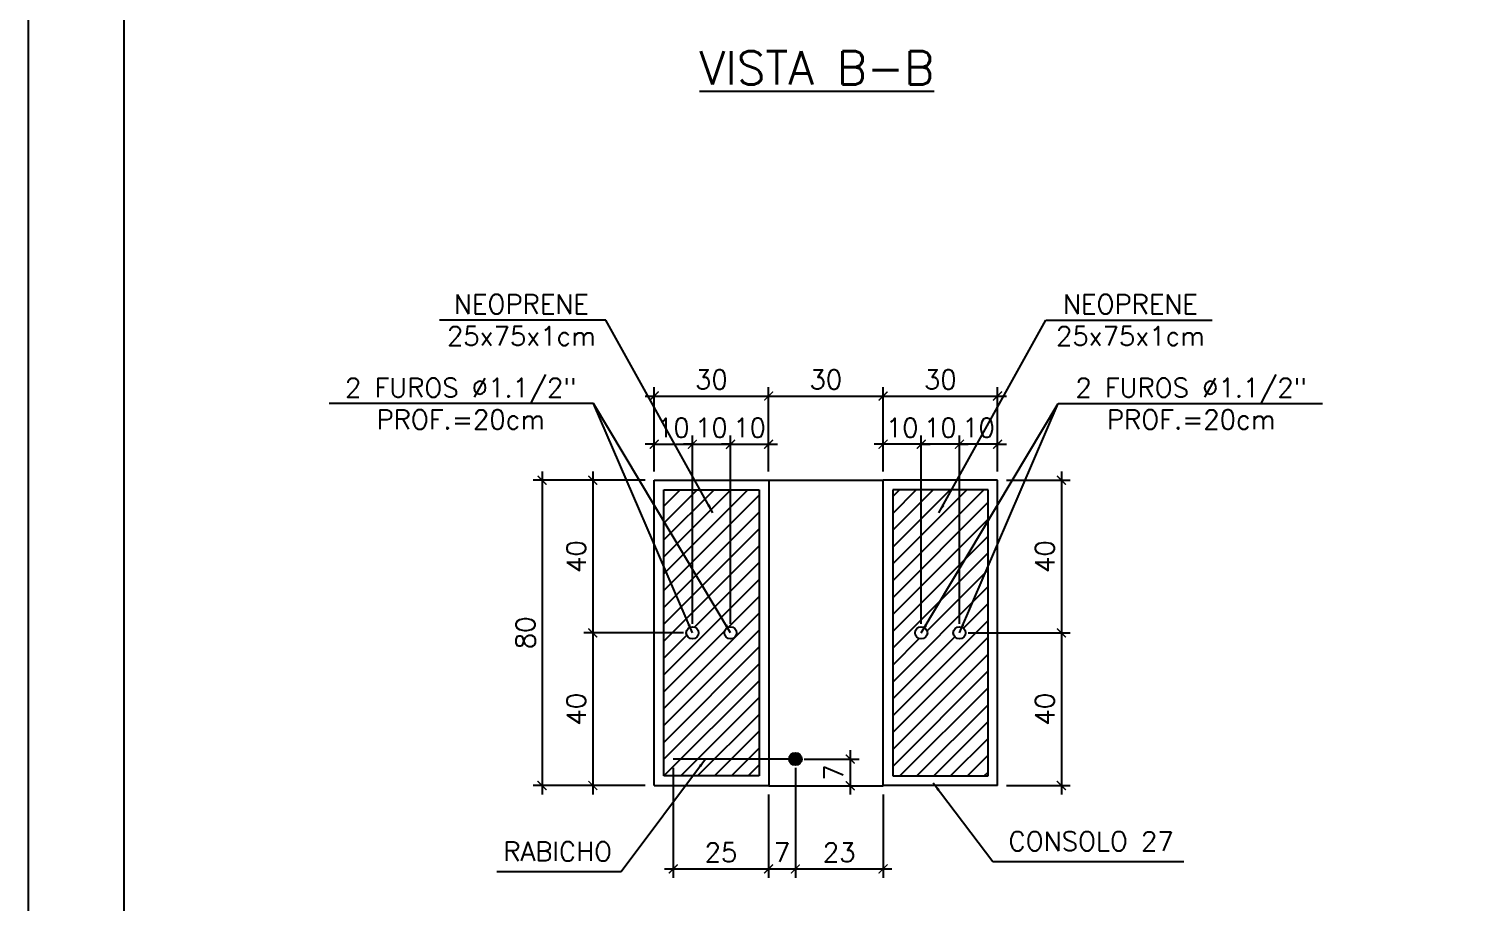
# Model space of a CAD drawing. Header units: centimetres. Extents: x 1658 to 19651, y 8294 to 11444.
# Drawn here: x 4286 to 5413, y 9885 to 10572 of the extents above; entities that cross this region are included whole.
import ezdxf

# ---------------------------------------------------------------- set-up
doc = ezdxf.new("R2010")
doc.units = ezdxf.units.CM
doc.header["$LTSCALE"] = 50
doc.header["$MEASUREMENT"] = 0
doc.header["$PDMODE"] = 67
for name, color, linetype in [('COTAS-PRECON', 1, 'Continuous'), ('FORMATO-PRECON', 2, 'Continuous'), ('HACHURAS-PRECON', 1, 'Continuous'), ('LINHA-01-PRECON', 1, 'Continuous'), ('LINHA-02-PRECON', 2, 'Continuous'), ('LINHA-03-PRECON', 3, 'Continuous'), ('LINHA-04-PRECON', 4, 'Continuous'), ('填充', 7, 'Continuous')]:
    doc.layers.add(name, color=color, linetype=linetype)
doc.styles.get("Standard").update_dxf_attribs({"font": 'romans.shx'})
doc.dimstyles.new('ESC75-25', dxfattribs={"dimscale": 0, "dimtxt": 15, "dimasz": 7, "dimexe": 7, "dimexo": 7, "dimgap": 5.5, "dimtad": 1, "dimdec": 1, "dimlfac": 0.333333, "dimdsep": 46, "dimtxsty": 'Standard', "dimblk": 'ARCHTICK', "dimcen": 0.1, "dimdle": 7, "dimclrd": 256, "dimclre": 256, "dimclrt": 2, "dimadec": 0, "dimazin": 0, "dimtfac": 1, "dimtdec": 1, "dimtix": 1, "dimtmove": 2, "dimatfit": 3, "dimfxl": 1, "dimarcsym": 0})
doc.dimstyles.new('ESC75-75', dxfattribs={"dimscale": 0, "dimtxt": 15, "dimasz": 7, "dimexe": 7, "dimexo": 7, "dimgap": 5.5, "dimtad": 1, "dimdec": 1, "dimdsep": 46, "dimtxsty": 'Standard', "dimblk": 'ARCHTICK', "dimcen": 0.1, "dimdle": 7, "dimclrd": 256, "dimclre": 256, "dimclrt": 2, "dimadec": 0, "dimazin": 0, "dimtfac": 1, "dimtdec": 1, "dimtix": 1, "dimtmove": 2, "dimatfit": 3, "dimfxl": 1, "dimarcsym": 0})
pattern_1 = [(45, (7030.166, 10279.781), (-6.629126, 6.629126), [])]

# ---------------------------------------------------------------- blocks, each defined once
blk = doc.blocks.new('A$C2E607E54')
at = {"layer": 'FORMATO-PRECON'}
blk.add_lwpolyline([(0, 4200), (2970, 4200), (2970, 0), (0, 0)], close=True, dxfattribs=at)
at = {"layer": 'FORMATO-PRECON', "color": 6}
blk.add_lwpolyline([(100, 3950), (2870, 3950), (2870, 100), (100, 100)], close=True, dxfattribs=at)
blk = doc.blocks.new('_ArchTick')
at = {"color": 0, "linetype": 'ByBlock', "const_width": 0.15}
blk.add_lwpolyline([(-0.5, -0.5), (0.5, 0.5)], dxfattribs=at)
blk = doc.blocks.new('*D176')
at = {"layer": 'Defpoints', "color": 0, "transparency": 16777216}
for p in [(4867.8, 10282.7), (4777.8, 10216.5), (4867.8, 10216.3)]:
    blk.add_point(p, dxfattribs=at)
at = {"layer": 'LINHA-01-PRECON', "lineweight": -2, "transparency": 16777216}
for p, q in [((4777.8, 10223.5), (4777.8, 10289.7)), ((4867.8, 10223.3), (4867.8, 10289.7)), ((4770.8, 10282.7), (4874.8, 10282.7))]:
    blk.add_line(p, q, dxfattribs=at)
at = {"layer": 'LINHA-01-PRECON', "lineweight": -2, "transparency": 16777216, "xscale": 7, "yscale": 7, "zscale": 7, "rotation": 180}
blk.add_blockref('_ArchTick', (4777.8, 10282.7), dxfattribs=at)
at = {"layer": 'LINHA-01-PRECON', "lineweight": -2, "transparency": 16777216, "xscale": 7, "yscale": 7, "zscale": 7}
blk.add_blockref('_ArchTick', (4867.8, 10282.7), dxfattribs=at)
at = {"layer": 'LINHA-01-PRECON', "color": 2, "transparency": 16777216, "insert": (4822.8, 10295.7), "char_height": 15, "attachment_point": 5}
blk.add_mtext('30', dxfattribs=at)
blk = doc.blocks.new('*D177')
at = {"layer": 'Defpoints', "color": 0, "transparency": 16777216}
for p in [(4957.8, 10282.7), (4867.8, 10216.3), (4957.8, 10216.5)]:
    blk.add_point(p, dxfattribs=at)
at = {"layer": 'LINHA-01-PRECON', "lineweight": -2, "transparency": 16777216}
for p, q in [((4867.8, 10223.3), (4867.8, 10289.7)), ((4957.8, 10223.5), (4957.8, 10289.7)), ((4860.8, 10282.7), (4964.8, 10282.7))]:
    blk.add_line(p, q, dxfattribs=at)
at = {"layer": 'LINHA-01-PRECON', "lineweight": -2, "transparency": 16777216, "xscale": 7, "yscale": 7, "zscale": 7, "rotation": 180}
blk.add_blockref('_ArchTick', (4867.8, 10282.7), dxfattribs=at)
at = {"layer": 'LINHA-01-PRECON', "lineweight": -2, "transparency": 16777216, "xscale": 7, "yscale": 7, "zscale": 7}
blk.add_blockref('_ArchTick', (4957.8, 10282.7), dxfattribs=at)
at = {"layer": 'LINHA-01-PRECON', "color": 2, "transparency": 16777216, "insert": (4912.8, 10295.7), "char_height": 15, "attachment_point": 5}
blk.add_mtext('30', dxfattribs=at)
blk = doc.blocks.new('*D178')
at = {"layer": 'Defpoints', "color": 0, "transparency": 16777216}
for p in [(5047.8, 10282.7), (4957.8, 10216.5), (5047.8, 10216.5)]:
    blk.add_point(p, dxfattribs=at)
at = {"layer": 'LINHA-01-PRECON', "lineweight": -2, "transparency": 16777216}
for p, q in [((4957.8, 10223.5), (4957.8, 10289.7)), ((5047.8, 10223.5), (5047.8, 10289.7)), ((4950.8, 10282.7), (5054.8, 10282.7))]:
    blk.add_line(p, q, dxfattribs=at)
at = {"layer": 'LINHA-01-PRECON', "lineweight": -2, "transparency": 16777216, "xscale": 7, "yscale": 7, "zscale": 7, "rotation": 180}
blk.add_blockref('_ArchTick', (4957.8, 10282.7), dxfattribs=at)
at = {"layer": 'LINHA-01-PRECON', "lineweight": -2, "transparency": 16777216, "xscale": 7, "yscale": 7, "zscale": 7}
blk.add_blockref('_ArchTick', (5047.8, 10282.7), dxfattribs=at)
at = {"layer": 'LINHA-01-PRECON', "color": 2, "transparency": 16777216, "insert": (5002.8, 10295.7), "char_height": 15, "attachment_point": 5}
blk.add_mtext('30', dxfattribs=at)
blk = doc.blocks.new('*D179')
at = {"layer": 'Defpoints', "color": 0, "transparency": 16777216}
for p in [(4807.8, 10244.8), (4777.8, 10216.5), (4807.8, 10096.5)]:
    blk.add_point(p, dxfattribs=at)
at = {"layer": 'LINHA-01-PRECON', "lineweight": -2, "transparency": 16777216}
for p, q in [((4777.8, 10244.8), (4770.8, 10244.8)), ((4777.8, 10223.5), (4777.8, 10251.8)), ((4777.8, 10244.8), (4807.8, 10244.8)), ((4807.8, 10103.5), (4807.8, 10251.8)), ((4807.8, 10244.8), (4814.8, 10244.8))]:
    blk.add_line(p, q, dxfattribs=at)
at = {"layer": 'LINHA-01-PRECON', "lineweight": -2, "transparency": 16777216, "xscale": 7, "yscale": 7, "zscale": 7}
blk.add_blockref('_ArchTick', (4777.8, 10244.8), dxfattribs=at)
at = {"layer": 'LINHA-01-PRECON', "lineweight": -2, "transparency": 16777216, "xscale": 7, "yscale": 7, "zscale": 7, "rotation": 180}
blk.add_blockref('_ArchTick', (4807.8, 10244.8), dxfattribs=at)
at = {"layer": 'LINHA-01-PRECON', "color": 2, "transparency": 16777216, "insert": (4792.8, 10257.8), "char_height": 15, "attachment_point": 5}
blk.add_mtext('10', dxfattribs=at)
blk = doc.blocks.new('*D180')
at = {"layer": 'Defpoints', "color": 0, "transparency": 16777216}
for p in [(4837.8, 10244.8), (4807.8, 10096.5), (4837.8, 10096.5)]:
    blk.add_point(p, dxfattribs=at)
at = {"layer": 'LINHA-01-PRECON', "lineweight": -2, "transparency": 16777216}
for p, q in [((4807.8, 10244.8), (4800.8, 10244.8)), ((4807.8, 10103.5), (4807.8, 10251.8)), ((4807.8, 10244.8), (4837.8, 10244.8)), ((4837.8, 10103.5), (4837.8, 10251.8)), ((4837.8, 10244.8), (4844.8, 10244.8))]:
    blk.add_line(p, q, dxfattribs=at)
at = {"layer": 'LINHA-01-PRECON', "lineweight": -2, "transparency": 16777216, "xscale": 7, "yscale": 7, "zscale": 7}
blk.add_blockref('_ArchTick', (4807.8, 10244.8), dxfattribs=at)
at = {"layer": 'LINHA-01-PRECON', "lineweight": -2, "transparency": 16777216, "xscale": 7, "yscale": 7, "zscale": 7, "rotation": 180}
blk.add_blockref('_ArchTick', (4837.8, 10244.8), dxfattribs=at)
at = {"layer": 'LINHA-01-PRECON', "color": 2, "transparency": 16777216, "insert": (4822.8, 10257.8), "char_height": 15, "attachment_point": 5}
blk.add_mtext('10', dxfattribs=at)
blk = doc.blocks.new('*D181')
at = {"layer": 'Defpoints', "color": 0, "transparency": 16777216}
for p in [(4867.8, 10244.8), (4867.8, 10216.3), (4837.8, 10096.5)]:
    blk.add_point(p, dxfattribs=at)
at = {"layer": 'LINHA-01-PRECON', "lineweight": -2, "transparency": 16777216}
for p, q in [((4837.8, 10244.8), (4830.8, 10244.8)), ((4837.8, 10103.5), (4837.8, 10251.8)), ((4837.8, 10244.8), (4867.8, 10244.8)), ((4867.8, 10223.3), (4867.8, 10251.8)), ((4867.8, 10244.8), (4874.8, 10244.8))]:
    blk.add_line(p, q, dxfattribs=at)
at = {"layer": 'LINHA-01-PRECON', "lineweight": -2, "transparency": 16777216, "xscale": 7, "yscale": 7, "zscale": 7}
blk.add_blockref('_ArchTick', (4837.8, 10244.8), dxfattribs=at)
at = {"layer": 'LINHA-01-PRECON', "lineweight": -2, "transparency": 16777216, "xscale": 7, "yscale": 7, "zscale": 7, "rotation": 180}
blk.add_blockref('_ArchTick', (4867.8, 10244.8), dxfattribs=at)
at = {"layer": 'LINHA-01-PRECON', "color": 2, "transparency": 16777216, "insert": (4852.8, 10257.8), "char_height": 15, "attachment_point": 5}
blk.add_mtext('10', dxfattribs=at)
blk = doc.blocks.new('*D182')
at = {"layer": 'Defpoints', "color": 0, "transparency": 16777216}
for p in [(5017.8, 10244.8), (5047.8, 10216.5), (5017.8, 10096.5)]:
    blk.add_point(p, dxfattribs=at)
at = {"layer": 'LINHA-01-PRECON', "lineweight": -2, "transparency": 16777216}
for p, q in [((5017.8, 10244.8), (5010.8, 10244.8)), ((5017.8, 10103.5), (5017.8, 10251.8)), ((5047.8, 10244.8), (5017.8, 10244.8)), ((5047.8, 10223.5), (5047.8, 10251.8)), ((5047.8, 10244.8), (5054.8, 10244.8))]:
    blk.add_line(p, q, dxfattribs=at)
at = {"layer": 'LINHA-01-PRECON', "lineweight": -2, "transparency": 16777216, "xscale": 7, "yscale": 7, "zscale": 7}
blk.add_blockref('_ArchTick', (5017.8, 10244.8), dxfattribs=at)
at = {"layer": 'LINHA-01-PRECON', "lineweight": -2, "transparency": 16777216, "xscale": 7, "yscale": 7, "zscale": 7, "rotation": 180}
blk.add_blockref('_ArchTick', (5047.8, 10244.8), dxfattribs=at)
at = {"layer": 'LINHA-01-PRECON', "color": 2, "transparency": 16777216, "insert": (5032.8, 10257.8), "char_height": 15, "attachment_point": 5}
blk.add_mtext('10', dxfattribs=at)
blk = doc.blocks.new('*D183')
at = {"layer": 'Defpoints', "color": 0, "transparency": 16777216}
for p in [(4987.8, 10244.8), (4987.8, 10096.5), (5017.8, 10096.5)]:
    blk.add_point(p, dxfattribs=at)
at = {"layer": 'LINHA-01-PRECON', "lineweight": -2, "transparency": 16777216}
for p, q in [((4987.8, 10244.8), (4980.8, 10244.8)), ((4987.8, 10103.5), (4987.8, 10251.8)), ((5017.8, 10244.8), (4987.8, 10244.8)), ((5017.8, 10103.5), (5017.8, 10251.8)), ((5017.8, 10244.8), (5024.8, 10244.8))]:
    blk.add_line(p, q, dxfattribs=at)
at = {"layer": 'LINHA-01-PRECON', "lineweight": -2, "transparency": 16777216, "xscale": 7, "yscale": 7, "zscale": 7}
blk.add_blockref('_ArchTick', (4987.8, 10244.8), dxfattribs=at)
at = {"layer": 'LINHA-01-PRECON', "lineweight": -2, "transparency": 16777216, "xscale": 7, "yscale": 7, "zscale": 7, "rotation": 180}
blk.add_blockref('_ArchTick', (5017.8, 10244.8), dxfattribs=at)
at = {"layer": 'LINHA-01-PRECON', "color": 2, "transparency": 16777216, "insert": (5002.8, 10257.8), "char_height": 15, "attachment_point": 5}
blk.add_mtext('10', dxfattribs=at)
blk = doc.blocks.new('*D184')
at = {"layer": 'Defpoints', "color": 0, "transparency": 16777216}
for p in [(4957.8, 10244.8), (4957.8, 10216.3), (4987.8, 10096.5)]:
    blk.add_point(p, dxfattribs=at)
at = {"layer": 'LINHA-01-PRECON', "lineweight": -2, "transparency": 16777216}
for p, q in [((4957.8, 10244.8), (4950.8, 10244.8)), ((4957.8, 10223.3), (4957.8, 10251.8)), ((4987.8, 10244.8), (4957.8, 10244.8)), ((4987.8, 10103.5), (4987.8, 10251.8)), ((4987.8, 10244.8), (4994.8, 10244.8))]:
    blk.add_line(p, q, dxfattribs=at)
at = {"layer": 'LINHA-01-PRECON', "lineweight": -2, "transparency": 16777216, "xscale": 7, "yscale": 7, "zscale": 7}
blk.add_blockref('_ArchTick', (4957.8, 10244.8), dxfattribs=at)
at = {"layer": 'LINHA-01-PRECON', "lineweight": -2, "transparency": 16777216, "xscale": 7, "yscale": 7, "zscale": 7, "rotation": 180}
blk.add_blockref('_ArchTick', (4987.8, 10244.8), dxfattribs=at)
at = {"layer": 'LINHA-01-PRECON', "color": 2, "transparency": 16777216, "insert": (4972.8, 10257.8), "char_height": 15, "attachment_point": 5}
blk.add_mtext('10', dxfattribs=at)
blk = doc.blocks.new('*D185')
at = {"layer": 'Defpoints', "color": 0, "transparency": 16777216}
for p in [(4777.8, 10216.5), (4729.5, 10096.5), (4807.8, 10096.5)]:
    blk.add_point(p, dxfattribs=at)
at = {"layer": 'LINHA-01-PRECON', "lineweight": -2, "transparency": 16777216}
for p, q in [((4729.5, 10223.5), (4729.5, 10089.5)), ((4770.8, 10216.5), (4722.5, 10216.5)), ((4800.8, 10096.5), (4722.5, 10096.5))]:
    blk.add_line(p, q, dxfattribs=at)
at = {"layer": 'LINHA-01-PRECON', "lineweight": -2, "transparency": 16777216, "xscale": 7, "yscale": 7, "zscale": 7}
for p, rotation in [((4729.5, 10216.5), 90), ((4729.5, 10096.5), 270)]:
    blk.add_blockref('_ArchTick', p, dxfattribs=dict(at, rotation=rotation))
at = {"layer": 'LINHA-01-PRECON', "color": 2, "transparency": 16777216, "insert": (4716.5, 10156.5), "char_height": 15, "attachment_point": 5, "rotation": 90}
blk.add_mtext('40', dxfattribs=at)
blk = doc.blocks.new('*D186')
at = {"layer": 'Defpoints', "color": 0, "transparency": 16777216}
for p in [(4807.8, 10096.5), (4729.5, 9976.5), (4777.8, 9976.5)]:
    blk.add_point(p, dxfattribs=at)
at = {"layer": 'LINHA-01-PRECON', "lineweight": -2, "transparency": 16777216}
for p, q in [((4800.8, 10096.5), (4722.5, 10096.5)), ((4729.5, 10103.5), (4729.5, 9969.5)), ((4770.8, 9976.5), (4722.5, 9976.5))]:
    blk.add_line(p, q, dxfattribs=at)
at = {"layer": 'LINHA-01-PRECON', "lineweight": -2, "transparency": 16777216, "xscale": 7, "yscale": 7, "zscale": 7}
for p, rotation in [((4729.5, 10096.5), 90), ((4729.5, 9976.5), 270)]:
    blk.add_blockref('_ArchTick', p, dxfattribs=dict(at, rotation=rotation))
at = {"layer": 'LINHA-01-PRECON', "color": 2, "transparency": 16777216, "insert": (4716.5, 10036.5), "char_height": 15, "attachment_point": 5, "rotation": 90}
blk.add_mtext('40', dxfattribs=at)
blk = doc.blocks.new('*D187')
at = {"layer": 'Defpoints', "color": 0, "transparency": 16777216}
for p in [(4777.8, 10216.5), (4689.6, 9976.5), (4777.8, 9976.5)]:
    blk.add_point(p, dxfattribs=at)
at = {"layer": 'LINHA-01-PRECON', "lineweight": -2, "transparency": 16777216}
for p, q in [((4689.6, 10223.5), (4689.6, 9969.5)), ((4770.8, 10216.5), (4682.6, 10216.5)), ((4770.8, 9976.5), (4682.6, 9976.5))]:
    blk.add_line(p, q, dxfattribs=at)
at = {"layer": 'LINHA-01-PRECON', "lineweight": -2, "transparency": 16777216, "xscale": 7, "yscale": 7, "zscale": 7}
for p, rotation in [((4689.6, 10216.5), 90), ((4689.6, 9976.5), 270)]:
    blk.add_blockref('_ArchTick', p, dxfattribs=dict(at, rotation=rotation))
at = {"layer": 'LINHA-01-PRECON', "color": 2, "transparency": 16777216, "insert": (4676.6, 10096.5), "char_height": 15, "attachment_point": 5, "rotation": 90}
blk.add_mtext('80', dxfattribs=at)
blk = doc.blocks.new('*D188')
at = {"layer": 'Defpoints', "color": 0, "transparency": 16777216}
for p in [(5047.8, 10216.5), (5017.8, 10096.5), (5098, 10096.5)]:
    blk.add_point(p, dxfattribs=at)
at = {"layer": 'LINHA-01-PRECON', "lineweight": -2, "transparency": 16777216}
for p, q in [((5098, 10223.5), (5098, 10089.5)), ((5054.8, 10216.5), (5105, 10216.5)), ((5024.8, 10096.5), (5105, 10096.5))]:
    blk.add_line(p, q, dxfattribs=at)
at = {"layer": 'LINHA-01-PRECON', "lineweight": -2, "transparency": 16777216, "xscale": 7, "yscale": 7, "zscale": 7}
for p, rotation in [((5098, 10216.5), 90), ((5098, 10096.5), 270)]:
    blk.add_blockref('_ArchTick', p, dxfattribs=dict(at, rotation=rotation))
at = {"layer": 'LINHA-01-PRECON', "color": 2, "transparency": 16777216, "insert": (5085, 10156.5), "char_height": 15, "attachment_point": 5, "rotation": 90}
blk.add_mtext('40', dxfattribs=at)
blk = doc.blocks.new('*D189')
at = {"layer": 'Defpoints', "color": 0, "transparency": 16777216}
for p in [(5017.8, 10096.5), (5047.8, 9976.5), (5098, 9976.5)]:
    blk.add_point(p, dxfattribs=at)
at = {"layer": 'LINHA-01-PRECON', "lineweight": -2, "transparency": 16777216}
for p, q in [((5024.8, 10096.5), (5105, 10096.5)), ((5098, 10103.5), (5098, 9969.5)), ((5054.8, 9976.5), (5105, 9976.5))]:
    blk.add_line(p, q, dxfattribs=at)
at = {"layer": 'LINHA-01-PRECON', "lineweight": -2, "transparency": 16777216, "xscale": 7, "yscale": 7, "zscale": 7}
for p, rotation in [((5098, 10096.5), 90), ((5098, 9976.5), 270)]:
    blk.add_blockref('_ArchTick', p, dxfattribs=dict(at, rotation=rotation))
at = {"layer": 'LINHA-01-PRECON', "color": 2, "transparency": 16777216, "insert": (5085, 10036.5), "char_height": 15, "attachment_point": 5, "rotation": 90}
blk.add_mtext('40', dxfattribs=at)
blk = doc.blocks.new('*D215')
at = {"layer": 'Defpoints', "color": 0, "transparency": 16777216}
for p in [(4888.8, 9997.3), (4867.8, 9976.3), (4888.8, 9910.9)]:
    blk.add_point(p, dxfattribs=at)
at = {"layer": 'LINHA-01-PRECON', "lineweight": -2, "transparency": 16777216}
for p, q in [((4888.8, 9990.3), (4888.8, 9903.9)), ((4867.8, 9969.3), (4867.8, 9903.9)), ((4860.8, 9910.9), (4895.8, 9910.9))]:
    blk.add_line(p, q, dxfattribs=at)
at = {"layer": 'LINHA-01-PRECON', "lineweight": -2, "transparency": 16777216, "xscale": 7, "yscale": 7, "zscale": 7, "rotation": 180}
blk.add_blockref('_ArchTick', (4867.8, 9910.9), dxfattribs=at)
at = {"layer": 'LINHA-01-PRECON', "lineweight": -2, "transparency": 16777216, "xscale": 7, "yscale": 7, "zscale": 7}
blk.add_blockref('_ArchTick', (4888.8, 9910.9), dxfattribs=at)
at = {"layer": 'LINHA-01-PRECON', "color": 2, "transparency": 16777216, "insert": (4878.3, 9923.9), "char_height": 15, "attachment_point": 5}
blk.add_mtext('7', dxfattribs=at)
blk = doc.blocks.new('*D216')
at = {"layer": 'Defpoints', "color": 0, "transparency": 16777216}
for p in [(4888.8, 9997.3), (4957.8, 9976.3), (4957.8, 9910.9)]:
    blk.add_point(p, dxfattribs=at)
at = {"layer": 'LINHA-01-PRECON', "lineweight": -2, "transparency": 16777216}
for p, q in [((4888.8, 9990.3), (4888.8, 9903.9)), ((4957.8, 9969.3), (4957.8, 9903.9)), ((4881.8, 9910.9), (4964.8, 9910.9))]:
    blk.add_line(p, q, dxfattribs=at)
at = {"layer": 'LINHA-01-PRECON', "lineweight": -2, "transparency": 16777216, "xscale": 7, "yscale": 7, "zscale": 7, "rotation": 180}
blk.add_blockref('_ArchTick', (4888.8, 9910.9), dxfattribs=at)
at = {"layer": 'LINHA-01-PRECON', "lineweight": -2, "transparency": 16777216, "xscale": 7, "yscale": 7, "zscale": 7}
blk.add_blockref('_ArchTick', (4957.8, 9910.9), dxfattribs=at)
at = {"layer": 'LINHA-01-PRECON', "color": 2, "transparency": 16777216, "insert": (4923.3, 9923.9), "char_height": 15, "attachment_point": 5}
blk.add_mtext('23', dxfattribs=at)
blk = doc.blocks.new('*D220')
at = {"layer": 'Defpoints', "color": 0, "transparency": 16777216}
for p in [(4888.8, 9997.3), (4932, 9976.3), (4932, 9976.3)]:
    blk.add_point(p, dxfattribs=at)
at = {"layer": 'LINHA-01-PRECON', "lineweight": -2, "transparency": 16777216}
for p, q in [((4895.8, 9997.3), (4939, 9997.3)), ((4932, 10004.3), (4932, 9969.3))]:
    blk.add_line(p, q, dxfattribs=at)
at = {"layer": 'LINHA-01-PRECON', "lineweight": -2, "transparency": 16777216, "xscale": 7, "yscale": 7, "zscale": 7}
for p, rotation in [((4932, 9997.3), 90), ((4932, 9976.3), 270)]:
    blk.add_blockref('_ArchTick', p, dxfattribs=dict(at, rotation=rotation))
at = {"layer": 'LINHA-01-PRECON', "color": 2, "transparency": 16777216, "insert": (4919, 9986.8), "char_height": 15, "attachment_point": 5, "rotation": 90}
blk.add_mtext('7', dxfattribs=at)
blk = doc.blocks.new('*D432')
at = {"layer": 'Defpoints', "color": 0, "transparency": 16777216}
for p in [(4792.8, 9997.3), (4867.8, 9976.3), (4867.8, 9910.9)]:
    blk.add_point(p, dxfattribs=at)
at = {"layer": 'LINHA-01-PRECON', "lineweight": -2, "transparency": 16777216}
for p, q in [((4792.8, 9990.3), (4792.8, 9903.9)), ((4867.8, 9969.3), (4867.8, 9903.9)), ((4785.8, 9910.9), (4874.8, 9910.9))]:
    blk.add_line(p, q, dxfattribs=at)
at = {"layer": 'LINHA-01-PRECON', "lineweight": -2, "transparency": 16777216, "xscale": 7, "yscale": 7, "zscale": 7, "rotation": 180}
blk.add_blockref('_ArchTick', (4792.8, 9910.9), dxfattribs=at)
at = {"layer": 'LINHA-01-PRECON', "lineweight": -2, "transparency": 16777216, "xscale": 7, "yscale": 7, "zscale": 7}
blk.add_blockref('_ArchTick', (4867.8, 9910.9), dxfattribs=at)
at = {"layer": 'LINHA-01-PRECON', "color": 2, "transparency": 16777216, "insert": (4830.3, 9923.9), "char_height": 15, "attachment_point": 5}
blk.add_mtext('25', dxfattribs=at)

msp = doc.modelspace()

# ---------------------------------------------------------------- hatches: boundary and pattern name
at = {"layer": 'LINHA-04-PRECON'}
h = msp.add_hatch(color=256, dxfattribs=at)
h.dxf.hatch_style = 1
edge = h.paths.add_edge_path()
edge.add_arc((4888.84, 9997.33), 4.95, 0, 360)
at = {"layer": '填充'}
h = msp.add_hatch(dxfattribs=at)
h.set_pattern_fill('ANSI31', color=1, scale=75)
h.set_pattern_definition(pattern_1)
h.paths.add_polyline_path([(4860.34, 10209.03), (4785.34, 10209.03), (4785.34, 9984.03), (4860.34, 9984.03)])
h.paths.add_polyline_path([(4842.64, 10096.53, -1), (4833.04, 10096.53, -1)], flags=16)
h.paths.add_polyline_path([(4812.64, 10096.53, -1), (4803.04, 10096.53, -1)], flags=16)
h = msp.add_hatch(dxfattribs=at)
h.set_pattern_fill('ANSI31', color=1, scale=75)
h.set_pattern_definition(pattern_1)
h.paths.add_polyline_path([(4965.34, 9984.03), (5040.34, 9984.03), (5040.34, 10209.03), (4965.34, 10209.03)])
h.paths.add_polyline_path([(4992.64, 10096.53, -1), (4983.04, 10096.53, -1)], flags=16)
h.paths.add_polyline_path([(5022.64, 10096.53, -1), (5013.04, 10096.53, -1)], flags=16)

# ---------------------------------------------------------------- linework, layer by layer
at = {"layer": 'LINHA-02-PRECON'}
for p, q in [((4777.84, 10216.53), (4867.84, 10216.53)), ((4777.84, 9976.53), (4777.84, 10216.53)), ((4785.34, 10209.03), (4860.34, 10209.03)), ((4785.34, 9984.03), (4785.34, 10209.03)), ((4860.34, 10209.03), (4860.34, 9984.03)), ((5047.84, 10216.53), (4957.84, 10216.53)), ((4965.34, 10209.03), (4965.34, 9984.03)), ((5040.34, 10209.03), (4965.34, 10209.03)), ((5040.34, 9984.03), (5040.34, 10209.03)), ((5047.84, 9976.53), (5047.84, 10216.53)), ((4860.34, 9984.03), (4785.34, 9984.03)), ((4965.34, 9984.03), (5040.34, 9984.03)), ((4777.84, 9976.53), (4867.84, 9976.53)), ((5047.84, 9976.53), (4957.84, 9976.53))]:
    msp.add_line(p, q, dxfattribs=at)
for centre in [(4807.84, 10096.53), (4837.84, 10096.53), (4987.84, 10096.53), (5017.84, 10096.53)]:
    msp.add_circle(centre, 4.8, dxfattribs=at)
at = {"layer": 'LINHA-03-PRECON'}
for p, q in [((4867.84, 10216.33), (4867.84, 10216.53)), ((4957.84, 10216.33), (4867.84, 10216.33)), ((4867.84, 10216.33), (4867.84, 9976.33)), ((4957.84, 10216.33), (4957.84, 10216.53)), ((4957.84, 9976.33), (4957.84, 10216.33)), ((4867.84, 9976.33), (4957.84, 9976.33))]:
    msp.add_line(p, q, dxfattribs=at)
at = {"layer": 'LINHA-04-PRECON'}
msp.add_line((4888.84, 9997.33), (4792.84, 9997.33), dxfattribs=at)
msp.add_circle((4888.84, 9997.33), 4.95, dxfattribs=at)

# ---------------------------------------------------------------- block references
at = {"layer": 'HACHURAS-PRECON', "xscale": 0.7499999999999996, "yscale": 0.7499999999999996, "zscale": 0.7499999999999996}
msp.add_blockref('A$C2E607E54', (4285.86, 8293.94), dxfattribs=at)

# ---------------------------------------------------------------- texts
at = {"layer": 'COTAS-PRECON', "color": 2, "char_height": 15, "attachment_point": 5}
for s, insert in [('\\A1;NEOPRENE\\P25x75x1cm', (4673.35, 10342.45)), ('\\A1;NEOPRENE\\P25x75x1cm', (5152.32, 10342.45)), ('\\A1;2 FUROS %%C1.1/2"\\PPROF.=20cm', (4625.65, 10276.79)), ('\\A1;2 FUROS %%C1.1/2"\\PPROF.=20cm', (5200.02, 10276.79)), ('\\A1;CONSOLO 27', (5121.37, 9932.66, 0.02)), ('\\A1;RABICHO', (4701.9, 9924.67, 0.02))]:
    msp.add_mtext(s, dxfattribs=dict(at, insert=insert))
at = {"layer": 'LINHA-01-PRECON', "color": 4, "insert": (4905.71, 10540.76, -0.02), "char_height": 26.25, "attachment_point": 5}
msp.add_mtext('{\\LVISTA B-B}', dxfattribs=at)

# ---------------------------------------------------------------- dimensions: what is measured, and where the dimension line sits
at = {"layer": 'LINHA-01-PRECON'}
for base, p1, p2, picture, middle in [((4867.84, 10282.65), (4777.84, 10216.53), (4867.84, 10216.33), '*D176', (4822.84, 10295.65)), ((4957.84, 10282.65), (4867.84, 10216.33), (4957.84, 10216.53), '*D177', (4912.84, 10295.65)), ((5047.84, 10282.65), (4957.84, 10216.53), (5047.84, 10216.53), '*D178', (5002.84, 10295.65)), ((4807.84, 10244.81), (4777.84, 10216.53), (4807.84, 10096.53), '*D179', (4792.84, 10257.81)), ((4837.84, 10244.81), (4807.84, 10096.53), (4837.84, 10096.53), '*D180', (4822.84, 10257.81)), ((4867.84, 10244.81), (4837.84, 10096.53), (4867.84, 10216.33), '*D181', (4852.84, 10257.81)), ((4867.84, 9910.95), (4792.84, 9997.33), (4867.84, 9976.33), '*D432', (4830.34, 9923.95)), ((4888.84, 9910.95), (4867.84, 9976.33), (4888.84, 9997.33), '*D215', (4878.34, 9923.95)), ((4957.84, 9910.95), (4888.84, 9997.33), (4957.84, 9976.33), '*D216', (4923.34, 9923.95))]:
    dim = msp.add_linear_dim(base=base, p1=p1, p2=p2, dimstyle='ESC75-25', override={"dimscale": 1}, dxfattribs=at)
    dim.commit()
    dim.dimension.update_dxf_attribs({"geometry": picture, "text_midpoint": middle})
for base, p1, p2, angle, picture, middle in [((4957.84, 10244.81), (4987.84, 10096.53), (4957.84, 10216.33), 180, '*D184', (4972.84, 10257.81)), ((4987.84, 10244.81), (5017.84, 10096.53), (4987.84, 10096.53), 180, '*D183', (5002.84, 10257.81)), ((5017.84, 10244.81), (5047.84, 10216.53), (5017.84, 10096.53), 180, '*D182', (5032.84, 10257.81)), ((4689.57, 9976.53), (4777.84, 10216.53), (4777.84, 9976.53), 90, '*D187', (4676.57, 10096.53)), ((4729.46, 10096.53), (4777.84, 10216.53), (4807.84, 10096.53), 90, '*D185', (4716.46, 10156.53)), ((5098.02, 10096.53), (5047.84, 10216.53), (5017.84, 10096.53), 90, '*D188', (5085.02, 10156.53)), ((4729.46, 9976.53), (4807.84, 10096.53), (4777.84, 9976.53), 90, '*D186', (4716.46, 10036.53)), ((5098.02, 9976.53), (5017.84, 10096.53), (5047.84, 9976.53), 90, '*D189', (5085.02, 10036.53)), ((4932.02, 9976.33), (4888.84, 9997.33), (4932.02, 9976.33), 90, '*D220', (4919.02, 9986.83))]:
    dim = msp.add_linear_dim(base=base, p1=p1, p2=p2, angle=angle, dimstyle='ESC75-25', override={"dimscale": 1}, dxfattribs=at)
    dim.commit()
    dim.dimension.update_dxf_attribs({"geometry": picture, "text_midpoint": middle})

# ---------------------------------------------------------------- leaders
at = {"layer": 'COTAS-PRECON'}
for points in [[(4823.98, 10190.81), (4739.79, 10342.45), (4609.03, 10342.45)], [(5001.69, 10190.81), (5085.88, 10342.45), (5216.64, 10342.45)], [(4807.84, 10096.53), (4730.18, 10276.79), (4522.29, 10276.79)], [(5017.84, 10096.53), (5095.49, 10276.79), (5303.38, 10276.79)], [(4818.17, 9997.33), (4751.89, 9908.69), (4654.12, 9908.69)], [(4997.14, 9978.57), (5044.1, 9916.68), (5194.29, 9916.68)]]:
    msp.add_leader(points, dimstyle='ESC75-75', override={"dimscale": 1}, dxfattribs=at)
at = {"layer": 'LINHA-01-PRECON'}
for points in [[(4837.84, 10096.53), (4730.18, 10276.79)], [(4987.84, 10096.53), (5095.49, 10276.79)]]:
    msp.add_leader(points, dimstyle='ESC75-25', override={"dimscale": 1}, dxfattribs=at)

doc.saveas('drawing.dxf')
